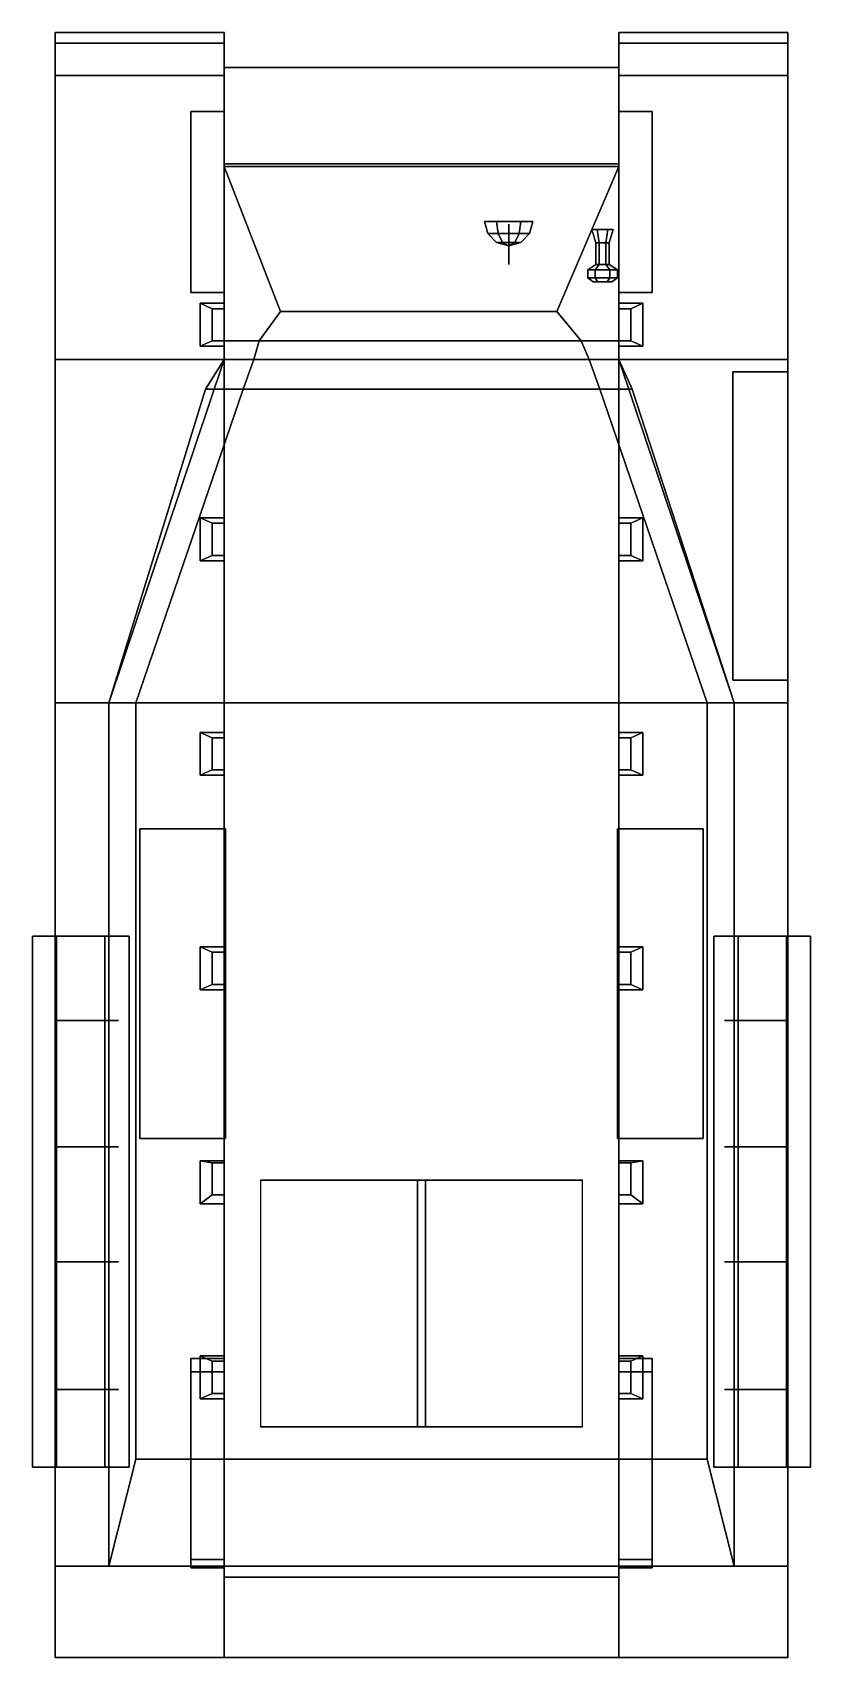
# Model space of a CAD drawing. Extents: x -1.45 to 1.45, y -3.01 to 3.05.
import ezdxf

# ---------------------------------------------------------------- set-up
doc = ezdxf.new("R2010")
doc.units = 0
doc.layers.get('0').update_dxf_attribs({"linetype": 'CONTINUOUS'})
doc.layers.add('MUDGUARD', color=4, linetype='CONTINUOUS')

msp = doc.modelspace()

# ---------------------------------------------------------------- linework, layer by layer
for points in [[(0.735, 2.92, 0.85), (0.735, 2.56, 0.41), (-0.735, 2.56, 0.41), (-0.735, 2.92, 0.85)], [(-0.735, 2.56, 0.41), (-0.735, -2.71, 0.41), (-0.735, -3.01, 0.78), (-0.735, 2.92, 0.85)], [(-0.735, 2.92, 0.85), (-0.735, -3.01, 0.78), (-0.735, -2.67, 1.05), (-0.735, 2.55, 1.05)], [(0.735, 2.55, 1.05), (0.735, 2.92, 0.85), (-0.735, 2.92, 0.85), (-0.735, 2.55, 1.05)], [(0.735, -3.01, 0.78), (0.735, -2.71, 0.41), (0.735, 2.56, 0.41), (0.735, 2.92, 0.85)], [(0.735, -2.67, 1.05), (0.735, -3.01, 0.78), (0.735, 2.92, 0.85), (0.735, 2.55, 1.05)], [(-0.86, 2.755, 0.575), (-0.86, 2.08, 0.655), (-0.86, 2.08, 0.755), (-0.86, 2.755, 0.655)], [(-0.735, 2.755, 0.655), (-0.735, 2.755, 0.575), (-0.86, 2.755, 0.575), (-0.86, 2.755, 0.655)], [(-0.735, 2.755, 0.575), (-0.735, 2.08, 0.655), (-0.86, 2.08, 0.655), (-0.86, 2.755, 0.575)], [(-0.86, 2.755, 0.655), (-0.86, 2.08, 0.755), (-0.735, 2.08, 0.755), (-0.735, 2.755, 0.655)], [(-0.735, 2.755, 0.655), (-0.735, 2.7003, 0.5815), (-0.735, 2.755, 0.575), (-0.735, 2.755, 0.655)], [(0.735, 2.755, 0.655), (0.735, 2.08, 0.755), (0.86, 2.08, 0.755), (0.86, 2.755, 0.655)], [(0.86, 2.755, 0.655), (0.86, 2.755, 0.575), (0.735, 2.755, 0.575), (0.735, 2.755, 0.655)], [(0.735, 2.755, 0.575), (0.735, 2.7003, 0.5815), (0.735, 2.755, 0.655)], [(0.86, 2.755, 0.575), (0.86, 2.08, 0.655), (0.735, 2.08, 0.655), (0.735, 2.755, 0.575)], [(0.86, 2.08, 0.755), (0.86, 2.08, 0.655), (0.86, 2.755, 0.575), (0.86, 2.755, 0.655)], [(-0.735, 2.55, 0.36), (-0.735, -2.67, 0.36), (-0.735, -2.71, 0.41), (-0.735, 2.56, 0.41)], [(0.735, 2.56, 0.41), (0.735, 2.55, 0.36), (-0.735, 2.55, 0.36), (-0.735, 2.56, 0.41)], [(0.735, 2.55, 0.36), (0.735, -2.67, 0.36), (-0.735, -2.67, 0.36), (-0.735, 2.55, 0.36)], [(0.505, 2.01, 1.36), (0.735, 2.55, 1.05), (-0.735, 2.55, 1.05), (-0.525, 2.01, 1.36)], [(-0.735, 2.55, 1.05), (-0.735, 1.9, 1.05), (-0.605, 1.9, 1.36), (-0.525, 2.01, 1.36)], [(0.595, 1.9, 1.36), (0.735, 1.9, 1.05), (0.735, 2.55, 1.05), (0.505, 2.01, 1.36)], [(0.735, -2.71, 0.41), (0.735, -2.67, 0.36), (0.735, 2.55, 0.36), (0.735, 2.56, 0.41)], [(0.2471, 2.3, 1.31), (0.235, 2.345, 1.31), (0.28, 2.345, 1.2321), (0.286, 2.3, 1.2425)], [(0.286, 2.3, 1.3775), (0.28, 2.345, 1.3879), (0.235, 2.345, 1.31), (0.2471, 2.3, 1.31)], [(0.37, 2.345, 1.3879), (0.415, 2.345, 1.31), (0.235, 2.345, 1.31), (0.28, 2.345, 1.3879)], [(0.415, 2.345, 1.31), (0.37, 2.345, 1.2321), (0.28, 2.345, 1.2321), (0.235, 2.345, 1.31)], [(0.286, 2.3, 1.2425), (0.28, 2.345, 1.2321), (0.37, 2.345, 1.2321), (0.364, 2.3, 1.2425)], [(0.364, 2.3, 1.3775), (0.37, 2.345, 1.3879), (0.28, 2.345, 1.3879), (0.286, 2.3, 1.3775)], [(0.325, 2.335, 1.235), (0.325, 2.305, 1.19), (0.325, 2.185, 1.26), (0.325, 2.27, 1.35)], [(0.325, 2.27, 1.35), (0.325, 2.185, 1.26), (0.325, 2.305, 1.19), (0.325, 2.335, 1.235)], [(0.364, 2.3, 1.2425), (0.37, 2.345, 1.2321), (0.415, 2.345, 1.31), (0.4029, 2.3, 1.31)], [(0.4029, 2.3, 1.31), (0.415, 2.345, 1.31), (0.37, 2.345, 1.3879), (0.364, 2.3, 1.3775)], [(0.635, 2.315, 1.2426), (0.655, 2.315, 1.208), (0.6625, 2.265, 1.221), (0.65, 2.265, 1.2426)], [(0.655, 2.315, 1.2773), (0.635, 2.315, 1.2426), (0.65, 2.265, 1.2426), (0.6625, 2.265, 1.2643)], [(0.695, 2.315, 1.208), (0.655, 2.315, 1.208), (0.635, 2.315, 1.2426), (0.715, 2.315, 1.2426)], [(0.715, 2.315, 1.2426), (0.635, 2.315, 1.2426), (0.655, 2.315, 1.2773), (0.695, 2.315, 1.2773)], [(0.655, 2.315, 1.208), (0.695, 2.315, 1.208), (0.6875, 2.265, 1.221), (0.6625, 2.265, 1.221)], [(0.695, 2.315, 1.2773), (0.655, 2.315, 1.2773), (0.6625, 2.265, 1.2643), (0.6875, 2.265, 1.2643)], [(0.695, 2.315, 1.208), (0.715, 2.315, 1.2426), (0.7, 2.265, 1.2426), (0.6875, 2.265, 1.221)], [(0.715, 2.315, 1.2426), (0.695, 2.315, 1.2773), (0.6875, 2.265, 1.2643), (0.7, 2.265, 1.2426)], [(0.28, 2.2671, 1.31), (0.2471, 2.3, 1.31), (0.286, 2.3, 1.2425), (0.3025, 2.2671, 1.271)], [(0.3025, 2.2671, 1.349), (0.286, 2.3, 1.3775), (0.2471, 2.3, 1.31), (0.28, 2.2671, 1.31)], [(0.325, 2.255, 1.31), (0.28, 2.2671, 1.31), (0.3025, 2.2671, 1.271), (0.325, 2.255, 1.31)], [(0.325, 2.255, 1.31), (0.3025, 2.2671, 1.349), (0.28, 2.2671, 1.31), (0.325, 2.255, 1.31)], [(0.3025, 2.2671, 1.271), (0.286, 2.3, 1.2425), (0.364, 2.3, 1.2425), (0.3475, 2.2671, 1.271)], [(0.3475, 2.2671, 1.349), (0.364, 2.3, 1.3775), (0.286, 2.3, 1.3775), (0.3025, 2.2671, 1.349)], [(0.325, 2.255, 1.31), (0.3025, 2.2671, 1.271), (0.3475, 2.2671, 1.271), (0.325, 2.255, 1.31)], [(0.325, 2.255, 1.31), (0.3475, 2.2671, 1.349), (0.3025, 2.2671, 1.349), (0.325, 2.255, 1.31)], [(0.325, 2.255, 1.31), (0.3475, 2.2671, 1.271), (0.37, 2.2671, 1.31), (0.325, 2.255, 1.31)], [(0.325, 2.255, 1.31), (0.37, 2.2671, 1.31), (0.3475, 2.2671, 1.349), (0.325, 2.255, 1.31)], [(0.3475, 2.2671, 1.271), (0.364, 2.3, 1.2425), (0.4029, 2.3, 1.31), (0.37, 2.2671, 1.31)], [(0.37, 2.2671, 1.31), (0.4029, 2.3, 1.31), (0.364, 2.3, 1.3775), (0.3475, 2.2671, 1.349)], [(0.65, 2.265, 1.2426), (0.6625, 2.265, 1.221), (0.6625, 2.185, 1.221), (0.65, 2.185, 1.2426)], [(0.6625, 2.265, 1.2643), (0.65, 2.265, 1.2426), (0.65, 2.185, 1.2426), (0.6625, 2.185, 1.2643)], [(0.6625, 2.265, 1.221), (0.6875, 2.265, 1.221), (0.6875, 2.185, 1.221), (0.6625, 2.185, 1.221)], [(0.6875, 2.265, 1.2643), (0.6625, 2.265, 1.2643), (0.6625, 2.185, 1.2643), (0.6875, 2.185, 1.2643)], [(0.6875, 2.265, 1.221), (0.7, 2.265, 1.2426), (0.7, 2.185, 1.2426), (0.6875, 2.185, 1.221)], [(0.7, 2.265, 1.2426), (0.6875, 2.265, 1.2643), (0.6875, 2.185, 1.2643), (0.7, 2.185, 1.2426)], [(0.65, 2.185, 1.2426), (0.6625, 2.185, 1.221), (0.6475, 2.165, 1.195), (0.62, 2.165, 1.2426)], [(0.6625, 2.185, 1.2643), (0.65, 2.185, 1.2426), (0.62, 2.165, 1.2426), (0.6475, 2.165, 1.2903)], [(0.6625, 2.185, 1.221), (0.6875, 2.185, 1.221), (0.7025, 2.165, 1.195), (0.6475, 2.165, 1.195)], [(0.6875, 2.185, 1.2643), (0.6625, 2.185, 1.2643), (0.6475, 2.165, 1.2903), (0.7025, 2.165, 1.2903)], [(0.6875, 2.185, 1.221), (0.7, 2.185, 1.2426), (0.73, 2.165, 1.2426), (0.7025, 2.165, 1.195)], [(0.7, 2.185, 1.2426), (0.6875, 2.185, 1.2643), (0.7025, 2.165, 1.2903), (0.73, 2.165, 1.2426)], [(0.62, 2.165, 1.2426), (0.6475, 2.165, 1.195), (0.6475, 2.135, 1.195), (0.62, 2.135, 1.2426)], [(0.6475, 2.165, 1.2903), (0.62, 2.165, 1.2426), (0.62, 2.135, 1.2426), (0.6475, 2.135, 1.2903)], [(0.62, 2.135, 1.2426), (0.6475, 2.135, 1.195), (0.6575, 2.12, 1.2123), (0.64, 2.12, 1.2426)], [(0.6475, 2.135, 1.2903), (0.62, 2.135, 1.2426), (0.64, 2.12, 1.2426), (0.6575, 2.12, 1.2729)], [(0.6475, 2.165, 1.195), (0.7025, 2.165, 1.195), (0.7025, 2.135, 1.195), (0.6475, 2.135, 1.195)], [(0.7025, 2.165, 1.2903), (0.6475, 2.165, 1.2903), (0.6475, 2.135, 1.2903), (0.7025, 2.135, 1.2903)], [(0.6475, 2.135, 1.195), (0.7025, 2.135, 1.195), (0.6925, 2.12, 1.2123), (0.6575, 2.12, 1.2123)], [(0.7025, 2.135, 1.2903), (0.6475, 2.135, 1.2903), (0.6575, 2.12, 1.2729), (0.6925, 2.12, 1.2729)], [(0.7025, 2.135, 1.195), (0.73, 2.135, 1.2426), (0.71, 2.12, 1.2426), (0.6925, 2.12, 1.2123)], [(0.73, 2.135, 1.2426), (0.7025, 2.135, 1.2903), (0.6925, 2.12, 1.2729), (0.71, 2.12, 1.2426)], [(0.7025, 2.165, 1.195), (0.73, 2.165, 1.2426), (0.73, 2.135, 1.2426), (0.7025, 2.135, 1.195)], [(0.73, 2.165, 1.2426), (0.7025, 2.165, 1.2903), (0.7025, 2.135, 1.2903), (0.73, 2.135, 1.2426)], [(-0.86, 2.08, 0.755), (-0.86, 2.08, 0.655), (-0.735, 2.08, 0.655), (-0.735, 2.08, 0.755)], [(0.71, 2.12, 1.2426), (0.64, 2.12, 1.2426), (0.6575, 2.12, 1.2123), (0.6925, 2.12, 1.2123)], [(0.6925, 2.12, 1.2729), (0.6575, 2.12, 1.2729), (0.64, 2.12, 1.2426), (0.71, 2.12, 1.2426)], [(0.735, 2.08, 0.755), (0.735, 2.08, 0.655), (0.86, 2.08, 0.655), (0.86, 2.08, 0.755)], [(-0.735, 2.02, 0.64), (-0.735, 2.04, 0.49), (-0.825, 2.04, 0.49), (-0.78, 2.02, 0.64)], [(-0.78, 2.02, 0.64), (-0.825, 2.04, 0.49), (-0.825, 1.88, 0.49), (-0.78, 1.9, 0.64)], [(-0.825, 1.88, 0.49), (-0.825, 2.04, 0.49), (-0.735, 2.04, 0.49), (-0.735, 1.88, 0.49)], [(-0.735, 1.9, 0.64), (-0.735, 2.02, 0.64), (-0.78, 2.02, 0.64), (-0.78, 1.9, 0.64)], [(-0.525, 2.01, 1.36), (-0.605, 1.9, 1.36), (0.595, 1.9, 1.36), (0.505, 2.01, 1.36)], [(0.78, 2.02, 0.64), (0.825, 2.04, 0.49), (0.735, 2.04, 0.49), (0.735, 2.02, 0.64)], [(0.825, 2.04, 0.49), (0.825, 1.88, 0.49), (0.735, 1.88, 0.49), (0.735, 2.04, 0.49)], [(0.735, 2.02, 0.64), (0.735, 1.9, 0.64), (0.78, 1.9, 0.64), (0.78, 2.02, 0.64)], [(0.78, 1.9, 0.64), (0.825, 1.88, 0.49), (0.825, 2.04, 0.49), (0.78, 2.02, 0.64)], [(-0.78, 1.9, 0.64), (-0.825, 1.88, 0.49), (-0.735, 1.88, 0.49), (-0.735, 1.9, 0.64)], [(-0.735, 1.9, 1.05), (-0.735, 1.83, 1.05), (-0.625, 1.83, 1.4), (-0.605, 1.9, 1.36)], [(-0.605, 1.9, 1.36), (-0.625, 1.83, 1.4), (0.625, 1.83, 1.4), (0.595, 1.9, 1.36)], [(0.625, 1.83, 1.4), (0.735, 1.83, 1.05), (0.735, 1.9, 1.05), (0.595, 1.9, 1.36)], [(0.735, 1.9, 0.64), (0.735, 1.88, 0.49), (0.825, 1.88, 0.49), (0.78, 1.9, 0.64)], [(-0.735, 1.83, 1.05), (-0.805, 1.72, 1.05), (-0.665, 1.72, 1.4), (-0.625, 1.83, 1.4)], [(0.735, 1.83, 1.05), (0.785, 1.72, 1.05), (-0.805, 1.72, 1.05), (-0.735, 1.83, 1.05)], [(-0.625, 1.83, 1.4), (-0.665, 1.72, 1.4), (0.665, 1.72, 1.4), (0.625, 1.83, 1.4)], [(0.665, 1.72, 1.4), (0.785, 1.72, 1.05), (0.735, 1.83, 1.05), (0.625, 1.83, 1.4)], [(1.16, 1.785, 1.08), (1.16, 0.635, 1.08), (1.16, 0.635, 1.235), (1.16, 1.785, 1.235)], [(1.365, 1.785, 1.235), (1.365, 1.785, 1.08), (1.16, 1.785, 1.08), (1.16, 1.785, 1.235)], [(1.16, 1.785, 1.235), (1.16, 0.635, 1.235), (1.365, 0.635, 1.235), (1.365, 1.785, 1.235)], [(1.365, 0.635, 1.235), (1.365, 0.635, 1.08), (1.365, 1.785, 1.08), (1.365, 1.785, 1.235)], [(-0.805, 1.72, 1.05), (-1.165, 0.55, 1.05), (-1.065, 0.55, 1.4), (-0.665, 1.72, 1.4)], [(0.785, 1.72, 1.05), (1.165, 0.55, 1.05), (-1.165, 0.55, 1.05), (-0.805, 1.72, 1.05)], [(-0.665, 1.72, 1.4), (-1.065, 0.55, 1.4), (1.065, 0.55, 1.4), (0.665, 1.72, 1.4)], [(1.065, 0.55, 1.4), (1.165, 0.55, 1.05), (0.785, 1.72, 1.05), (0.665, 1.72, 1.4)], [(-0.735, 1.22, 0.64), (-0.735, 1.24, 0.49), (-0.825, 1.24, 0.49), (-0.78, 1.22, 0.64)], [(-0.78, 1.22, 0.64), (-0.825, 1.24, 0.49), (-0.825, 1.08, 0.49), (-0.78, 1.1, 0.64)], [(-0.825, 1.08, 0.49), (-0.825, 1.24, 0.49), (-0.735, 1.24, 0.49), (-0.735, 1.08, 0.49)], [(-0.735, 1.1, 0.64), (-0.735, 1.22, 0.64), (-0.78, 1.22, 0.64), (-0.78, 1.1, 0.64)], [(0.825, 1.24, 0.49), (0.825, 1.08, 0.49), (0.735, 1.08, 0.49), (0.735, 1.24, 0.49)], [(0.78, 1.22, 0.64), (0.825, 1.24, 0.49), (0.735, 1.24, 0.49), (0.735, 1.22, 0.64)], [(0.735, 1.22, 0.64), (0.735, 1.1, 0.64), (0.78, 1.1, 0.64), (0.78, 1.22, 0.64)], [(0.78, 1.1, 0.64), (0.825, 1.08, 0.49), (0.825, 1.24, 0.49), (0.78, 1.22, 0.64)], [(-0.78, 1.1, 0.64), (-0.825, 1.08, 0.49), (-0.735, 1.08, 0.49), (-0.735, 1.1, 0.64)], [(0.735, 1.1, 0.64), (0.735, 1.08, 0.49), (0.825, 1.08, 0.49), (0.78, 1.1, 0.64)], [(1.16, 0.635, 1.235), (1.16, 0.635, 1.08), (1.365, 0.635, 1.08), (1.365, 0.635, 1.235)], [(-1.165, 0.55, 1.05), (-1.165, -2.67, 1.05), (-1.065, -2.27, 1.4), (-1.065, 0.55, 1.4)], [(1.165, 0.55, 1.05), (1.165, -2.67, 1.05), (-1.165, -2.67, 1.05), (-1.165, 0.55, 1.05)], [(-1.065, 0.55, 1.4), (-1.065, -2.27, 1.4), (1.065, -2.27, 1.4), (1.065, 0.55, 1.4)], [(1.065, -2.27, 1.4), (1.165, -2.67, 1.05), (1.165, 0.55, 1.05), (1.065, 0.55, 1.4)], [(-0.825, 0.28, 0.49), (-0.825, 0.44, 0.49), (-0.735, 0.44, 0.49), (-0.735, 0.28, 0.49)], [(-0.78, 0.42, 0.64), (-0.825, 0.44, 0.49), (-0.825, 0.28, 0.49), (-0.78, 0.3, 0.64)], [(-0.735, 0.42, 0.64), (-0.735, 0.44, 0.49), (-0.825, 0.44, 0.49), (-0.78, 0.42, 0.64)], [(0.78, 0.42, 0.64), (0.825, 0.44, 0.49), (0.735, 0.44, 0.49), (0.735, 0.42, 0.64)], [(0.825, 0.44, 0.49), (0.825, 0.28, 0.49), (0.735, 0.28, 0.49), (0.735, 0.44, 0.49)], [(0.78, 0.3, 0.64), (0.825, 0.28, 0.49), (0.825, 0.44, 0.49), (0.78, 0.42, 0.64)], [(-0.735, 0.3, 0.64), (-0.735, 0.42, 0.64), (-0.78, 0.42, 0.64), (-0.78, 0.3, 0.64)], [(0.735, 0.42, 0.64), (0.735, 0.3, 0.64), (0.78, 0.3, 0.64), (0.78, 0.42, 0.64)], [(-0.78, 0.3, 0.64), (-0.825, 0.28, 0.49), (-0.735, 0.28, 0.49), (-0.735, 0.3, 0.64)], [(0.735, 0.3, 0.64), (0.735, 0.28, 0.49), (0.825, 0.28, 0.49), (0.78, 0.3, 0.64)], [(-1.05, 0.08, 1.4), (-1.05, -1.075, 1.4), (-1.05, -1.075, 1.515), (-1.05, 0.08, 1.515)], [(-1.05, 0.08, 1.515), (-0.73, 0.08, 1.515), (-0.73, 0.08, 1.4), (-1.05, 0.08, 1.4)], [(-1.05, -1.075, 1.515), (-0.73, -1.075, 1.515), (-0.73, 0.08, 1.515), (-1.05, 0.08, 1.515)], [(-0.73, 0.08, 1.515), (-0.73, -1.075, 1.515), (-0.73, -1.075, 1.4), (-0.73, 0.08, 1.4)], [(0.73, -1.075, 1.515), (1.05, -1.075, 1.515), (1.05, 0.08, 1.515), (0.73, 0.08, 1.515)], [(0.73, 0.08, 1.515), (1.05, 0.08, 1.515), (1.05, 0.08, 1.4), (0.73, 0.08, 1.4)], [(0.73, 0.08, 1.4), (0.73, -1.075, 1.4), (0.73, -1.075, 1.515), (0.73, 0.08, 1.515)], [(1.05, 0.08, 1.515), (1.05, -1.075, 1.515), (1.05, -1.075, 1.4), (1.05, 0.08, 1.4)], [(-1.36, -0.32, 1.4709), (-1.45, -0.32, 1.315), (-1.45, -2.3, 1.315), (-1.36, -2.3, 1.4709)], [(-1.45, -0.32, 1.315), (-1.36, -0.32, 1.1591), (-1.36, -2.3, 1.1591), (-1.45, -2.3, 1.315)], [(-1.09, -0.32, 1.315), (-1.45, -0.32, 1.315), (-1.36, -0.32, 1.4709), (-1.18, -0.32, 1.4709)], [(-1.18, -0.32, 1.1591), (-1.36, -0.32, 1.1591), (-1.45, -0.32, 1.315), (-1.09, -0.32, 1.315)], [(-1.18, -0.32, 1.4709), (-1.36, -0.32, 1.4709), (-1.36, -2.3, 1.4709), (-1.18, -2.3, 1.4709)], [(-1.36, -0.32, 1.1591), (-1.18, -0.32, 1.1591), (-1.18, -2.3, 1.1591), (-1.36, -2.3, 1.1591)], [(-1.09, -0.32, 1.315), (-1.18, -0.32, 1.4709), (-1.18, -2.3, 1.4709), (-1.09, -2.3, 1.315)], [(-1.18, -0.32, 1.1591), (-1.09, -0.32, 1.315), (-1.09, -2.3, 1.315), (-1.18, -2.3, 1.1591)], [(-0.735, -0.38, 0.64), (-0.735, -0.36, 0.49), (-0.825, -0.36, 0.49), (-0.78, -0.38, 0.64)], [(-0.78, -0.38, 0.64), (-0.825, -0.36, 0.49), (-0.825, -0.52, 0.49), (-0.78, -0.5, 0.64)], [(-0.825, -0.52, 0.49), (-0.825, -0.36, 0.49), (-0.735, -0.36, 0.49), (-0.735, -0.52, 0.49)], [(0.825, -0.36, 0.49), (0.825, -0.52, 0.49), (0.735, -0.52, 0.49), (0.735, -0.36, 0.49)], [(0.78, -0.38, 0.64), (0.825, -0.36, 0.49), (0.735, -0.36, 0.49), (0.735, -0.38, 0.64)], [(0.78, -0.5, 0.64), (0.825, -0.52, 0.49), (0.825, -0.36, 0.49), (0.78, -0.38, 0.64)], [(1.36, -0.32, 1.1591), (1.18, -0.32, 1.1591), (1.09, -0.32, 1.315), (1.45, -0.32, 1.315)], [(1.09, -0.32, 1.315), (1.18, -0.32, 1.1591), (1.18, -2.3, 1.1591), (1.09, -2.3, 1.315)], [(1.45, -0.32, 1.315), (1.09, -0.32, 1.315), (1.18, -0.32, 1.4709), (1.36, -0.32, 1.4709)], [(1.18, -0.32, 1.4709), (1.09, -0.32, 1.315), (1.09, -2.3, 1.315), (1.18, -2.3, 1.4709)], [(1.36, -0.32, 1.4709), (1.18, -0.32, 1.4709), (1.18, -2.3, 1.4709), (1.36, -2.3, 1.4709)], [(1.36, -0.32, 1.1591), (1.45, -0.32, 1.315), (1.45, -2.3, 1.315), (1.36, -2.3, 1.1591)], [(1.45, -0.32, 1.315), (1.36, -0.32, 1.4709), (1.36, -2.3, 1.4709), (1.45, -2.3, 1.315)], [(-0.735, -0.5, 0.64), (-0.735, -0.38, 0.64), (-0.78, -0.38, 0.64), (-0.78, -0.5, 0.64)], [(0.735, -0.38, 0.64), (0.735, -0.5, 0.64), (0.78, -0.5, 0.64), (0.78, -0.38, 0.64)], [(-0.78, -0.5, 0.64), (-0.825, -0.52, 0.49), (-0.735, -0.52, 0.49), (-0.735, -0.5, 0.64)], [(0.735, -0.5, 0.64), (0.735, -0.52, 0.49), (0.825, -0.52, 0.49), (0.78, -0.5, 0.64)], [(-1.365, -0.635, 1.16), (-1.365, -0.635, 1.08), (-1.155, -0.635, 1.08), (-1.13, -0.635, 1.16)], [(-1.13, -0.635, 1.16), (-1.155, -0.635, 1.08), (-1.365, -0.635, 1.08), (-1.365, -0.635, 1.16)], [(1.365, -0.635, 1.16), (1.365, -0.635, 1.08), (1.155, -0.635, 1.08), (1.13, -0.635, 1.16)], [(1.13, -0.635, 1.16), (1.155, -0.635, 1.08), (1.365, -0.635, 1.08), (1.365, -0.635, 1.16)], [(-1.05, -1.075, 1.4), (-0.73, -1.075, 1.4), (-0.73, -1.075, 1.515), (-1.05, -1.075, 1.515)], [(0.73, -1.075, 1.4), (1.05, -1.075, 1.4), (1.05, -1.075, 1.515), (0.73, -1.075, 1.515)], [(-1.13, -1.105, 1.16), (-1.155, -1.105, 1.08), (-1.365, -1.105, 1.08), (-1.365, -1.105, 1.16)], [(-1.365, -1.105, 1.16), (-1.365, -1.105, 1.08), (-1.155, -1.105, 1.08), (-1.13, -1.105, 1.16)], [(1.13, -1.105, 1.16), (1.155, -1.105, 1.08), (1.365, -1.105, 1.08), (1.365, -1.105, 1.16)], [(1.365, -1.105, 1.16), (1.365, -1.105, 1.08), (1.155, -1.105, 1.08), (1.13, -1.105, 1.16)], [(-0.825, -1.3177, 0.498), (-0.825, -1.1584, 0.484), (-0.735, -1.1584, 0.484), (-0.735, -1.3177, 0.498)], [(-0.78, -1.1652, 0.6352), (-0.825, -1.1584, 0.484), (-0.825, -1.3177, 0.498), (-0.78, -1.2848, 0.6457)], [(-0.735, -1.1652, 0.6352), (-0.735, -1.1584, 0.484), (-0.825, -1.1584, 0.484), (-0.78, -1.1652, 0.6352)], [(-0.735, -1.2848, 0.6457), (-0.735, -1.1652, 0.6352), (-0.78, -1.1652, 0.6352), (-0.78, -1.2848, 0.6457)], [(0.78, -1.1652, 0.6352), (0.825, -1.1584, 0.484), (0.735, -1.1584, 0.484), (0.735, -1.1652, 0.6352)], [(0.825, -1.1584, 0.484), (0.825, -1.3177, 0.498), (0.735, -1.3177, 0.498), (0.735, -1.1584, 0.484)], [(0.735, -1.1652, 0.6352), (0.735, -1.2848, 0.6457), (0.78, -1.2848, 0.6457), (0.78, -1.1652, 0.6352)], [(0.78, -1.2848, 0.6457), (0.825, -1.3177, 0.498), (0.825, -1.1584, 0.484), (0.78, -1.1652, 0.6352)], [(-0.015, -1.23, 1.52), (0.015, -1.23, 1.52), (0.6, -1.23, 1.4), (-0.6, -1.23, 1.4)], [(-0.6, -1.23, 1.4), (-0.6, -2.15, 1.4), (-0.015, -2.15, 1.52), (-0.015, -1.23, 1.52)], [(-0.015, -2.15, 1.52), (0.015, -2.15, 1.52), (0.015, -1.23, 1.52), (-0.015, -1.23, 1.52)], [(0.015, -1.23, 1.52), (0.015, -2.15, 1.52), (0.6, -2.15, 1.4), (0.6, -1.23, 1.4)], [(-0.78, -1.2848, 0.6457), (-0.825, -1.3177, 0.498), (-0.735, -1.3177, 0.498), (-0.735, -1.2848, 0.6457)], [(0.735, -1.2848, 0.6457), (0.735, -1.3177, 0.498), (0.825, -1.3177, 0.498), (0.78, -1.2848, 0.6457)], [(-1.365, -1.535, 1.16), (-1.365, -1.535, 1.08), (-1.155, -1.535, 1.08), (-1.13, -1.535, 1.16)], [(-1.13, -1.535, 1.16), (-1.155, -1.535, 1.08), (-1.365, -1.535, 1.08), (-1.365, -1.535, 1.16)], [(1.365, -1.535, 1.16), (1.365, -1.535, 1.08), (1.155, -1.535, 1.08), (1.13, -1.535, 1.16)], [(1.13, -1.535, 1.16), (1.155, -1.535, 1.08), (1.365, -1.535, 1.08), (1.365, -1.535, 1.16)], [(-0.86, -1.895, 0.685), (-0.86, -2.645, 0.47), (-0.86, -2.675, 0.6), (-0.86, -1.945, 0.8)], [(-0.735, -1.945, 0.8), (-0.735, -1.895, 0.685), (-0.86, -1.895, 0.685), (-0.86, -1.945, 0.8)], [(-0.735, -1.895, 0.685), (-0.735, -2.645, 0.47), (-0.86, -2.645, 0.47), (-0.86, -1.895, 0.685)], [(-0.825, -2.045, 0.49), (-0.825, -1.885, 0.49), (-0.735, -1.885, 0.49), (-0.735, -2.045, 0.49)], [(-0.78, -1.905, 0.64), (-0.825, -1.885, 0.49), (-0.825, -2.045, 0.49), (-0.78, -2.025, 0.64)], [(-0.735, -1.905, 0.64), (-0.735, -1.885, 0.49), (-0.825, -1.885, 0.49), (-0.78, -1.905, 0.64)], [(-0.735, -2.025, 0.64), (-0.735, -1.905, 0.64), (-0.78, -1.905, 0.64), (-0.78, -2.025, 0.64)], [(0.78, -1.905, 0.64), (0.825, -1.885, 0.49), (0.735, -1.885, 0.49), (0.735, -1.905, 0.64)], [(0.825, -1.885, 0.49), (0.825, -2.045, 0.49), (0.735, -2.045, 0.49), (0.735, -1.885, 0.49)], [(0.86, -1.895, 0.685), (0.86, -2.645, 0.47), (0.735, -2.645, 0.47), (0.735, -1.895, 0.685)], [(0.86, -1.945, 0.8), (0.86, -1.895, 0.685), (0.735, -1.895, 0.685), (0.735, -1.945, 0.8)], [(0.735, -1.905, 0.64), (0.735, -2.025, 0.64), (0.78, -2.025, 0.64), (0.78, -1.905, 0.64)], [(0.78, -2.025, 0.64), (0.825, -2.045, 0.49), (0.825, -1.885, 0.49), (0.78, -1.905, 0.64)], [(0.86, -2.675, 0.6), (0.86, -2.645, 0.47), (0.86, -1.895, 0.685), (0.86, -1.945, 0.8)], [(-0.86, -1.945, 0.8), (-0.86, -2.675, 0.6), (-0.735, -2.675, 0.6), (-0.735, -1.945, 0.8)], [(0.735, -1.945, 0.8), (0.735, -2.675, 0.6), (0.86, -2.675, 0.6), (0.86, -1.945, 0.8)], [(-1.13, -2.01, 1.16), (-1.155, -2.01, 1.08), (-1.365, -2.01, 1.08), (-1.365, -2.01, 1.16)], [(-1.365, -2.01, 1.16), (-1.365, -2.01, 1.08), (-1.155, -2.01, 1.08), (-1.13, -2.01, 1.16)], [(-0.78, -2.025, 0.64), (-0.825, -2.045, 0.49), (-0.735, -2.045, 0.49), (-0.735, -2.025, 0.64)], [(0.735, -2.025, 0.64), (0.735, -2.045, 0.49), (0.825, -2.045, 0.49), (0.78, -2.025, 0.64)], [(1.13, -2.01, 1.16), (1.155, -2.01, 1.08), (1.365, -2.01, 1.08), (1.365, -2.01, 1.16)], [(1.365, -2.01, 1.16), (1.365, -2.01, 1.08), (1.155, -2.01, 1.08), (1.13, -2.01, 1.16)], [(-0.6, -2.15, 1.4), (0.6, -2.15, 1.4), (0.015, -2.15, 1.52), (-0.015, -2.15, 1.52)], [(-1.18, -2.3, 1.4709), (-1.36, -2.3, 1.4709), (-1.45, -2.3, 1.315), (-1.09, -2.3, 1.315)], [(-1.09, -2.3, 1.315), (-1.45, -2.3, 1.315), (-1.36, -2.3, 1.1591), (-1.18, -2.3, 1.1591)], [(-1.065, -2.27, 1.4), (-1.165, -2.67, 1.05), (1.165, -2.67, 1.05), (1.065, -2.27, 1.4)], [(1.45, -2.3, 1.315), (1.09, -2.3, 1.315), (1.18, -2.3, 1.1591), (1.36, -2.3, 1.1591)], [(1.36, -2.3, 1.4709), (1.18, -2.3, 1.4709), (1.09, -2.3, 1.315), (1.45, -2.3, 1.315)], [(-0.86, -2.675, 0.6), (-0.86, -2.645, 0.47), (-0.735, -2.645, 0.47), (-0.735, -2.675, 0.6)], [(0.735, -2.675, 0.6), (0.735, -2.645, 0.47), (0.86, -2.645, 0.47), (0.86, -2.675, 0.6)], [(-0.735, -2.71, 0.41), (-0.735, -2.67, 0.36), (0.735, -2.67, 0.36), (0.735, -2.71, 0.41)], [(-0.735, -2.67, 1.05), (-0.735, -3.01, 0.78), (0.735, -3.01, 0.78), (0.735, -2.67, 1.05)], [(-0.735, -3.01, 0.78), (-0.735, -2.71, 0.41), (0.735, -2.71, 0.41), (0.735, -3.01, 0.78)]]:
    msp.add_3dface(points)
at = {"layer": 'MUDGUARD'}
for points in [[(-0.735, 3.05, 0.95), (-0.735, 3.01, 1.03), (-1.365, 3.01, 1.03), (-1.365, 3.05, 0.95)], [(-0.735, 3.01, 1.03), (-0.735, 3.05, 0.95), (-1.365, 3.05, 0.95), (-1.365, 3.01, 1.03)], [(-0.735, 3.05, 0.8), (-0.735, 3.05, 0.95), (-1.365, 3.05, 0.95), (-1.365, 3.05, 0.8)], [(-0.735, 3.05, 0.95), (-0.735, 3.05, 0.8), (-1.365, 3.05, 0.8), (-1.365, 3.05, 0.95)], [(-0.735, 3.01, 1.03), (-0.735, 3.05, 0.95), (-0.735, 2.92, 0.85), (-0.735, 2.55, 1.05)], [(-0.735, 3.05, 0.95), (-0.735, 3.01, 1.03), (-0.735, 2.55, 1.05), (-0.735, 2.92, 0.85)], [(1.365, 3.05, 0.95), (1.365, 3.05, 0.8), (0.735, 3.05, 0.8), (0.735, 3.05, 0.95)], [(1.365, 3.05, 0.8), (1.365, 3.05, 0.95), (0.735, 3.05, 0.95), (0.735, 3.05, 0.8)], [(1.365, 3.01, 1.03), (1.365, 3.05, 0.95), (0.735, 3.05, 0.95), (0.735, 3.01, 1.03)], [(1.365, 3.05, 0.95), (1.365, 3.01, 1.03), (0.735, 3.01, 1.03), (0.735, 3.05, 0.95)], [(0.735, 3.05, 0.95), (0.735, 3.01, 1.03), (0.735, 2.55, 1.05), (0.735, 2.92, 0.85)], [(0.735, 3.01, 1.03), (0.735, 3.05, 0.95), (0.735, 2.92, 0.85), (0.735, 2.55, 1.05)], [(-0.735, 2.89, 1.08), (-0.735, 3.01, 1.03), (-1.365, 3.01, 1.03), (-1.365, 2.89, 1.08)], [(-0.735, 3.01, 1.03), (-0.735, 2.89, 1.08), (-1.365, 2.89, 1.08), (-1.365, 3.01, 1.03)], [(-0.735, 2.89, 1.08), (-0.735, 3.01, 1.03), (-0.735, 2.55, 1.05), (-0.735, 1.83, 1.08)], [(-0.735, 3.01, 1.03), (-0.735, 2.89, 1.08), (-0.735, 1.83, 1.08), (-0.735, 2.55, 1.05)], [(1.365, 3.01, 1.03), (1.365, 2.89, 1.08), (0.735, 2.89, 1.08), (0.735, 3.01, 1.03)], [(1.365, 2.89, 1.08), (1.365, 3.01, 1.03), (0.735, 3.01, 1.03), (0.735, 2.89, 1.08)], [(0.735, 2.89, 1.08), (0.735, 3.01, 1.03), (0.735, 2.55, 1.05), (0.735, 1.83, 1.08)], [(0.735, 3.01, 1.03), (0.735, 2.89, 1.08), (0.735, 1.83, 1.08), (0.735, 2.55, 1.05)], [(-0.735, 2.89, 1.08), (-0.735, 1.83, 1.08), (-1.365, 1.83, 1.08), (-1.365, 2.89, 1.08)], [(-0.735, 1.83, 1.08), (-0.735, 2.89, 1.08), (-1.365, 2.89, 1.08), (-1.365, 1.83, 1.08)], [(1.365, 1.83, 1.08), (1.365, 2.89, 1.08), (0.735, 2.89, 1.08), (0.735, 1.83, 1.08)], [(1.365, 2.89, 1.08), (1.365, 1.83, 1.08), (0.735, 1.83, 1.08), (0.735, 2.89, 1.08)], [(-1.165, 0.55, 1.08), (-0.735, 1.83, 1.08), (-1.365, 1.83, 1.08), (-1.365, 0.55, 1.08)], [(-0.735, 1.83, 1.08), (-1.165, 0.55, 1.08), (-1.365, 0.55, 1.08), (-1.365, 1.83, 1.08)], [(1.365, 1.83, 1.08), (1.365, 0.55, 1.08), (1.165, 0.55, 1.08), (0.735, 1.83, 1.08)], [(1.365, 0.55, 1.08), (1.365, 1.83, 1.08), (0.735, 1.83, 1.08), (1.165, 0.55, 1.08)], [(-1.165, -2.67, 1.08), (-1.165, 0.55, 1.08), (-1.365, 0.55, 1.08), (-1.365, -2.67, 1.08)], [(-1.165, 0.55, 1.08), (-1.165, -2.67, 1.08), (-1.365, -2.67, 1.08), (-1.365, 0.55, 1.08)], [(1.365, -2.67, 1.08), (1.365, 0.55, 1.08), (1.165, 0.55, 1.08), (1.165, -2.67, 1.08)], [(1.365, 0.55, 1.08), (1.365, -2.67, 1.08), (1.165, -2.67, 1.08), (1.165, 0.55, 1.08)], [(-0.735, -2.67, 1.08), (-0.735, -3.01, 0.795), (-1.365, -3.01, 0.795), (-1.365, -2.67, 1.08)], [(-0.735, -3.01, 0.795), (-0.735, -2.67, 1.08), (-1.365, -2.67, 1.08), (-1.365, -3.01, 0.795)], [(1.365, -2.67, 1.08), (1.365, -3.01, 0.795), (0.735, -3.01, 0.795), (0.735, -2.67, 1.08)], [(1.365, -3.01, 0.795), (1.365, -2.67, 1.08), (0.735, -2.67, 1.08), (0.735, -3.01, 0.795)]]:
    msp.add_3dface(points, dxfattribs=at)

doc.saveas('drawing.dxf')
